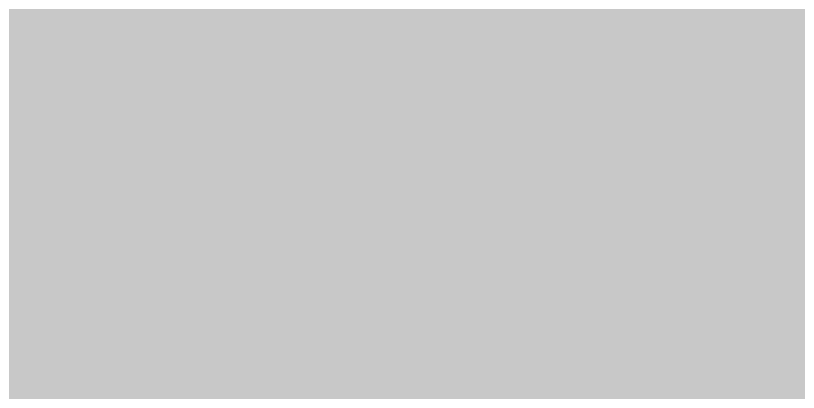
# Model space of a CAD drawing. Header units: inches. Extents: x -2 to 289, y -4 to 187.
# Drawn here: x 74.31 to 74.811, y 35.282 to 35.522 of the extents above; entities that cross this region are included whole.
import ezdxf

# ---------------------------------------------------------------- set-up
doc = ezdxf.new("R2010")
doc.units = ezdxf.units.IN
for name, color, linetype in [('Bottom Layer', 5, 'Continuous'), ('Drill Drawing', 1, 'Continuous'), ('Layer 1', 16, 'Continuous'), ('Layer 2', 76, 'Continuous'), ('Top Layer', 1, 'Continuous'), ('Via Holes', 16, 'Continuous')]:
    doc.layers.add(name, color=color, linetype=linetype)

msp = doc.modelspace()

# ---------------------------------------------------------------- hatches: boundary and pattern name
at = {"layer": 'Bottom Layer'}
msp.add_hatch(color=5, dxfattribs=at).paths.add_polyline_path([(73.96902, 32.63398), (75.11358, 32.63398), (75.11358, 35.64736), (73.96902, 35.64736)])
h = msp.add_hatch(color=5, dxfattribs=at)
edge = h.paths.add_edge_path()
edge.add_arc((74.49667, 35.24187), 0.3, 0, 360)
at = {"layer": 'Layer 1'}
h = msp.add_hatch(color=16, dxfattribs=at)
edge = h.paths.add_edge_path()
edge.add_arc((74.49667, 35.24187), 0.3, 0, 360)
at = {"layer": 'Layer 2'}
h = msp.add_hatch(color=76, dxfattribs=at)
edge = h.paths.add_edge_path()
edge.add_arc((74.49667, 35.24187), 0.3, 0, 360)
at = {"layer": 'Top Layer'}
h = msp.add_hatch(color=1, dxfattribs=at)
edge = h.paths.add_edge_path()
edge.add_arc((74.49667, 35.24187), 0.3, 0, 360)
at = {"layer": 'Via Holes'}
h = msp.add_hatch(color=7, dxfattribs=at)
edge = h.paths.add_edge_path()
edge.add_arc((74.49667, 35.24187), 0.15, 0, 360)

# ---------------------------------------------------------------- linework, layer by layer
at = {"layer": 'Drill Drawing', "const_width": 0.0508}
for points in [[(74.24267, 35.49587), (74.49667, 35.36887)], [(74.24267, 35.49587), (74.36967, 35.24187)], [(74.49667, 35.36887), (74.75067, 35.49587)], [(74.62367, 35.24187), (74.75067, 35.49587)], [(74.34427, 35.39427), (74.49667, 35.31807)], [(74.34427, 35.39427), (74.42047, 35.24187)], [(74.49667, 35.31807), (74.64907, 35.39427)], [(74.57287, 35.24187), (74.64907, 35.39427)]]:
    msp.add_lwpolyline(points, dxfattribs=at)
at = {"layer": 'Drill Drawing', "const_width": 0.0254}
for points in [[(74.73797, 35.49587, 1), (74.76337, 35.49587, 1)], [(74.73797, 35.49587, 1), (74.76337, 35.49587, 1)], [(74.33157, 35.39427, 1), (74.35697, 35.39427, 1)], [(74.33157, 35.39427, 1), (74.35697, 35.39427, 1)], [(74.63637, 35.39427, 1), (74.66177, 35.39427, 1)], [(74.63637, 35.39427, 1), (74.66177, 35.39427, 1)], [(74.48397, 35.36887, 1), (74.50937, 35.36887, 1)], [(74.48397, 35.36887, 1), (74.50937, 35.36887, 1)], [(74.48397, 35.31807, 1), (74.50937, 35.31807, 1)], [(74.48397, 35.31807, 1), (74.50937, 35.31807, 1)]]:
    msp.add_lwpolyline(points, format="xyb", close=True, dxfattribs=at)
at = {"layer": 'Top Layer', "const_width": 0.254}
msp.add_lwpolyline([(74.49667, 35.14824), (74.49667, 35.24187)], dxfattribs=at)
at = {"layer": 'Top Layer', "const_width": 0.127}
msp.add_lwpolyline([(74.43317, 35.24187, 1), (74.56017, 35.24187, 1)], format="xyb", close=True, dxfattribs=at)
msp.add_lwpolyline([(74.43317, 35.24187, 1), (74.56017, 35.24187, 1)], format="xyb", close=True, dxfattribs=at)
at = {"layer": 'Top Layer', "const_width": 0.254}
msp.add_lwpolyline([(75.12563, 34.61292, -0.414214), (74.49667, 35.24187)], format="xyb", dxfattribs=at)

doc.saveas('drawing.dxf')
